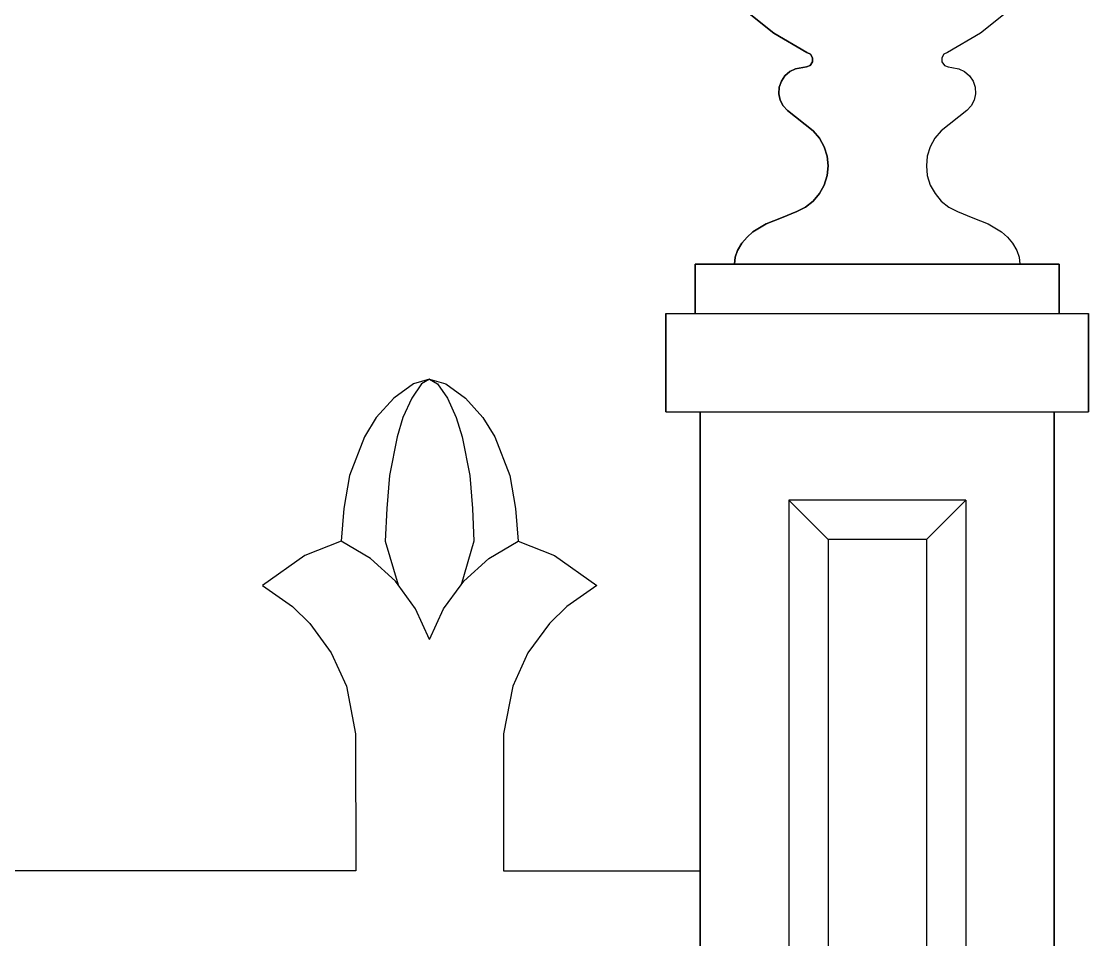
# Model space of a CAD drawing. Header units: millimetres. Extents: x -11840 to 12480, y -4119 to 5972.
# Drawn here: x -7170.7 to -7062.2, y 1055.9 to 1149.2 of the extents above; entities that cross this region are included whole.
import ezdxf

# ---------------------------------------------------------------- set-up
doc = ezdxf.new("R2010")
doc.units = ezdxf.units.MM

msp = doc.modelspace()

# ---------------------------------------------------------------- linework, layer by layer
at = {"color": 251, "true_color": 0x666666}
for p, q in [((-7097.23, 1150.42), (-7094.22, 1148.01)), ((-7097.23, 1150.42), (-7094.22, 1148.01)), ((-7094.22, 1148.01), (-7097.23, 1150.42)), ((-7094.22, 1148.01), (-7097.23, 1150.42)), ((-7070.2, 1150.42), (-7073.21, 1148.01)), ((-7070.2, 1150.42), (-7073.21, 1148.01)), ((-7070.2, 1150.42), (-7073.21, 1148.01)), ((-7070.2, 1150.42), (-7073.21, 1148.01)), ((-7094.22, 1148.01), (-7090.86, 1146.06)), ((-7094.22, 1148.01), (-7090.86, 1146.06)), ((-7090.86, 1146.06), (-7094.22, 1148.01)), ((-7090.86, 1146.06), (-7094.22, 1148.01)), ((-7073.21, 1148.01), (-7076.58, 1146.06)), ((-7073.21, 1148.01), (-7076.58, 1146.06)), ((-7073.21, 1148.01), (-7076.58, 1146.06)), ((-7073.21, 1148.01), (-7076.58, 1146.06)), ((-7090.86, 1146.06), (-7090.49, 1145.87)), ((-7090.86, 1146.06), (-7090.49, 1145.87)), ((-7090.49, 1145.87), (-7090.86, 1146.06)), ((-7090.49, 1145.87), (-7090.86, 1146.06)), ((-7090.49, 1145.87), (-7090.28, 1145.5)), ((-7090.49, 1145.87), (-7090.28, 1145.5)), ((-7090.28, 1145.5), (-7090.49, 1145.87)), ((-7090.28, 1145.5), (-7090.49, 1145.87)), ((-7076.95, 1145.87), (-7077.15, 1145.5)), ((-7076.95, 1145.87), (-7077.15, 1145.5)), ((-7076.95, 1145.87), (-7077.15, 1145.5)), ((-7076.95, 1145.87), (-7077.15, 1145.5)), ((-7076.58, 1146.06), (-7076.95, 1145.87)), ((-7076.58, 1146.06), (-7076.95, 1145.87)), ((-7076.58, 1146.06), (-7076.95, 1145.87)), ((-7076.58, 1146.06), (-7076.95, 1145.87)), ((-7090.54, 1144.74), (-7090.92, 1144.58)), ((-7090.54, 1144.74), (-7090.92, 1144.58)), ((-7090.92, 1144.58), (-7090.54, 1144.74)), ((-7090.92, 1144.58), (-7090.54, 1144.74)), ((-7090.3, 1145.09), (-7090.54, 1144.74)), ((-7090.3, 1145.09), (-7090.54, 1144.74)), ((-7090.54, 1144.74), (-7090.3, 1145.09)), ((-7090.54, 1144.74), (-7090.3, 1145.09)), ((-7090.28, 1145.5), (-7090.3, 1145.09)), ((-7090.28, 1145.5), (-7090.3, 1145.09)), ((-7090.3, 1145.09), (-7090.28, 1145.5)), ((-7090.3, 1145.09), (-7090.28, 1145.5)), ((-7077.15, 1145.5), (-7077.13, 1145.09)), ((-7077.15, 1145.5), (-7077.13, 1145.09)), ((-7077.15, 1145.5), (-7077.13, 1145.09)), ((-7077.15, 1145.5), (-7077.13, 1145.09)), ((-7077.13, 1145.09), (-7076.89, 1144.74)), ((-7077.13, 1145.09), (-7076.89, 1144.74)), ((-7077.13, 1145.09), (-7076.89, 1144.74)), ((-7077.13, 1145.09), (-7076.89, 1144.74)), ((-7076.89, 1144.74), (-7076.51, 1144.58)), ((-7076.89, 1144.74), (-7076.51, 1144.58)), ((-7076.89, 1144.74), (-7076.51, 1144.58)), ((-7076.89, 1144.74), (-7076.51, 1144.58)), ((-7093.1, 1143.68), (-7093.46, 1143.13)), ((-7093.1, 1143.68), (-7093.46, 1143.13)), ((-7093.46, 1143.13), (-7093.1, 1143.68)), ((-7093.46, 1143.13), (-7093.1, 1143.68)), ((-7092.61, 1144.11), (-7093.1, 1143.68)), ((-7092.61, 1144.11), (-7093.1, 1143.68)), ((-7093.1, 1143.68), (-7092.61, 1144.11)), ((-7093.1, 1143.68), (-7092.61, 1144.11)), ((-7092.02, 1144.4), (-7092.61, 1144.11)), ((-7092.02, 1144.4), (-7092.61, 1144.11)), ((-7092.61, 1144.11), (-7092.02, 1144.4)), ((-7092.61, 1144.11), (-7092.02, 1144.4)), ((-7091.29, 1144.53), (-7092.02, 1144.4)), ((-7091.29, 1144.53), (-7092.02, 1144.4)), ((-7092.02, 1144.4), (-7091.29, 1144.53)), ((-7092.02, 1144.4), (-7091.29, 1144.53)), ((-7090.92, 1144.58), (-7091.29, 1144.53)), ((-7090.92, 1144.58), (-7091.29, 1144.53)), ((-7091.29, 1144.53), (-7090.92, 1144.58)), ((-7091.29, 1144.53), (-7090.92, 1144.58)), ((-7076.51, 1144.58), (-7076.14, 1144.53)), ((-7076.51, 1144.58), (-7076.14, 1144.53)), ((-7076.51, 1144.58), (-7076.14, 1144.53)), ((-7076.51, 1144.58), (-7076.14, 1144.53)), ((-7076.14, 1144.53), (-7075.41, 1144.4)), ((-7076.14, 1144.53), (-7075.41, 1144.4)), ((-7076.14, 1144.53), (-7075.41, 1144.4)), ((-7076.14, 1144.53), (-7075.41, 1144.4)), ((-7075.41, 1144.4), (-7074.83, 1144.11)), ((-7075.41, 1144.4), (-7074.83, 1144.11)), ((-7075.41, 1144.4), (-7074.83, 1144.11)), ((-7075.41, 1144.4), (-7074.83, 1144.11)), ((-7074.83, 1144.11), (-7074.34, 1143.68)), ((-7074.83, 1144.11), (-7074.34, 1143.68)), ((-7074.83, 1144.11), (-7074.34, 1143.68)), ((-7074.83, 1144.11), (-7074.34, 1143.68)), ((-7074.34, 1143.68), (-7073.97, 1143.13)), ((-7074.34, 1143.68), (-7073.97, 1143.13)), ((-7074.34, 1143.68), (-7073.97, 1143.13)), ((-7074.34, 1143.68), (-7073.97, 1143.13)), ((-7093.67, 1142.51), (-7093.71, 1141.85)), ((-7093.67, 1142.51), (-7093.71, 1141.85)), ((-7093.71, 1141.85), (-7093.67, 1142.51)), ((-7093.71, 1141.85), (-7093.67, 1142.51)), ((-7093.46, 1143.13), (-7093.67, 1142.51)), ((-7093.46, 1143.13), (-7093.67, 1142.51)), ((-7093.67, 1142.51), (-7093.46, 1143.13)), ((-7093.67, 1142.51), (-7093.46, 1143.13)), ((-7073.97, 1143.13), (-7073.77, 1142.51)), ((-7073.97, 1143.13), (-7073.77, 1142.51)), ((-7073.97, 1143.13), (-7073.77, 1142.51)), ((-7073.97, 1143.13), (-7073.77, 1142.51)), ((-7073.77, 1142.51), (-7073.73, 1141.85)), ((-7073.77, 1142.51), (-7073.73, 1141.85)), ((-7073.77, 1142.51), (-7073.73, 1141.85)), ((-7073.77, 1142.51), (-7073.73, 1141.85)), ((-7093.71, 1141.85), (-7093.57, 1141.21)), ((-7093.71, 1141.85), (-7093.57, 1141.21)), ((-7093.57, 1141.21), (-7093.71, 1141.85)), ((-7093.57, 1141.21), (-7093.71, 1141.85)), ((-7073.73, 1141.85), (-7073.86, 1141.21)), ((-7073.73, 1141.85), (-7073.86, 1141.21)), ((-7073.73, 1141.85), (-7073.86, 1141.21)), ((-7073.73, 1141.85), (-7073.86, 1141.21)), ((-7093.57, 1141.21), (-7093.28, 1140.63)), ((-7093.57, 1141.21), (-7093.28, 1140.63)), ((-7093.28, 1140.63), (-7093.57, 1141.21)), ((-7093.28, 1140.63), (-7093.57, 1141.21)), ((-7093.28, 1140.63), (-7092.84, 1140.14)), ((-7093.28, 1140.63), (-7092.84, 1140.14)), ((-7092.84, 1140.14), (-7093.28, 1140.63)), ((-7092.84, 1140.14), (-7093.28, 1140.63)), ((-7074.16, 1140.63), (-7074.59, 1140.14)), ((-7074.16, 1140.63), (-7074.59, 1140.14)), ((-7074.16, 1140.63), (-7074.59, 1140.14)), ((-7074.16, 1140.63), (-7074.59, 1140.14)), ((-7073.86, 1141.21), (-7074.16, 1140.63)), ((-7073.86, 1141.21), (-7074.16, 1140.63)), ((-7073.86, 1141.21), (-7074.16, 1140.63)), ((-7073.86, 1141.21), (-7074.16, 1140.63)), ((-7092.84, 1140.14), (-7090.21, 1138.1)), ((-7092.84, 1140.14), (-7090.21, 1138.1)), ((-7090.21, 1138.1), (-7092.84, 1140.14)), ((-7090.21, 1138.1), (-7092.84, 1140.14)), ((-7074.59, 1140.14), (-7077.22, 1138.1)), ((-7074.59, 1140.14), (-7077.22, 1138.1)), ((-7074.59, 1140.14), (-7077.22, 1138.1)), ((-7074.59, 1140.14), (-7077.22, 1138.1)), ((-7090.21, 1138.1), (-7089.57, 1137.34)), ((-7090.21, 1138.1), (-7089.57, 1137.34)), ((-7089.57, 1137.34), (-7090.21, 1138.1)), ((-7089.57, 1137.34), (-7090.21, 1138.1)), ((-7089.57, 1137.34), (-7089.1, 1136.46)), ((-7089.57, 1137.34), (-7089.1, 1136.46)), ((-7089.1, 1136.46), (-7089.57, 1137.34)), ((-7089.1, 1136.46), (-7089.57, 1137.34)), ((-7077.86, 1137.34), (-7078.33, 1136.46)), ((-7077.86, 1137.34), (-7078.33, 1136.46)), ((-7077.86, 1137.34), (-7078.33, 1136.46)), ((-7077.86, 1137.34), (-7078.33, 1136.46)), ((-7077.22, 1138.1), (-7077.86, 1137.34)), ((-7077.22, 1138.1), (-7077.86, 1137.34)), ((-7077.22, 1138.1), (-7077.86, 1137.34)), ((-7077.22, 1138.1), (-7077.86, 1137.34)), ((-7089.1, 1136.46), (-7088.81, 1135.51)), ((-7089.1, 1136.46), (-7088.81, 1135.51)), ((-7088.81, 1135.51), (-7089.1, 1136.46)), ((-7088.81, 1135.51), (-7089.1, 1136.46)), ((-7078.33, 1136.46), (-7078.62, 1135.51)), ((-7078.33, 1136.46), (-7078.62, 1135.51)), ((-7078.33, 1136.46), (-7078.62, 1135.51)), ((-7078.33, 1136.46), (-7078.62, 1135.51)), ((-7088.81, 1135.51), (-7088.71, 1134.52)), ((-7088.81, 1135.51), (-7088.71, 1134.52)), ((-7088.71, 1134.52), (-7088.81, 1135.51)), ((-7088.71, 1134.52), (-7088.81, 1135.51)), ((-7078.62, 1135.51), (-7078.72, 1134.52)), ((-7078.62, 1135.51), (-7078.72, 1134.52)), ((-7078.62, 1135.51), (-7078.72, 1134.52)), ((-7078.62, 1135.51), (-7078.72, 1134.52)), ((-7088.71, 1134.52), (-7088.81, 1133.53)), ((-7088.71, 1134.52), (-7088.81, 1133.53)), ((-7088.81, 1133.53), (-7088.71, 1134.52)), ((-7088.81, 1133.53), (-7088.71, 1134.52)), ((-7078.72, 1134.52), (-7078.62, 1133.53)), ((-7078.72, 1134.52), (-7078.62, 1133.53)), ((-7078.72, 1134.52), (-7078.62, 1133.53)), ((-7078.72, 1134.52), (-7078.62, 1133.53)), ((-7088.81, 1133.53), (-7089.11, 1132.58)), ((-7088.81, 1133.53), (-7089.11, 1132.58)), ((-7089.11, 1132.58), (-7088.81, 1133.53)), ((-7089.11, 1132.58), (-7088.81, 1133.53)), ((-7078.62, 1133.53), (-7078.32, 1132.58)), ((-7078.62, 1133.53), (-7078.32, 1132.58)), ((-7078.62, 1133.53), (-7078.32, 1132.58)), ((-7078.62, 1133.53), (-7078.32, 1132.58)), ((-7089.59, 1131.71), (-7090.23, 1130.95)), ((-7089.59, 1131.71), (-7090.23, 1130.95)), ((-7090.23, 1130.95), (-7089.59, 1131.71)), ((-7090.23, 1130.95), (-7089.59, 1131.71)), ((-7089.11, 1132.58), (-7089.59, 1131.71)), ((-7089.11, 1132.58), (-7089.59, 1131.71)), ((-7089.59, 1131.71), (-7089.11, 1132.58)), ((-7089.59, 1131.71), (-7089.11, 1132.58)), ((-7078.32, 1132.58), (-7077.84, 1131.71)), ((-7078.32, 1132.58), (-7077.84, 1131.71)), ((-7078.32, 1132.58), (-7077.84, 1131.71)), ((-7078.32, 1132.58), (-7077.84, 1131.71)), ((-7077.84, 1131.71), (-7077.2, 1130.95)), ((-7077.84, 1131.71), (-7077.2, 1130.95)), ((-7077.84, 1131.71), (-7077.2, 1130.95)), ((-7077.84, 1131.71), (-7077.2, 1130.95)), ((-7090.23, 1130.95), (-7091.01, 1130.33)), ((-7090.23, 1130.95), (-7091.01, 1130.33)), ((-7091.01, 1130.33), (-7090.23, 1130.95)), ((-7091.01, 1130.33), (-7090.23, 1130.95)), ((-7077.2, 1130.95), (-7076.42, 1130.33)), ((-7077.2, 1130.95), (-7076.42, 1130.33)), ((-7077.2, 1130.95), (-7076.42, 1130.33)), ((-7077.2, 1130.95), (-7076.42, 1130.33)), ((-7091.9, 1129.88), (-7093.45, 1129.26)), ((-7091.9, 1129.88), (-7093.45, 1129.26)), ((-7093.45, 1129.26), (-7091.9, 1129.88)), ((-7093.45, 1129.26), (-7091.9, 1129.88)), ((-7091.01, 1130.33), (-7091.9, 1129.88)), ((-7091.01, 1130.33), (-7091.9, 1129.88)), ((-7091.9, 1129.88), (-7091.01, 1130.33)), ((-7091.9, 1129.88), (-7091.01, 1130.33)), ((-7076.42, 1130.33), (-7075.54, 1129.88)), ((-7076.42, 1130.33), (-7075.54, 1129.88)), ((-7076.42, 1130.33), (-7075.54, 1129.88)), ((-7076.42, 1130.33), (-7075.54, 1129.88)), ((-7075.54, 1129.88), (-7073.98, 1129.26)), ((-7075.54, 1129.88), (-7073.98, 1129.26)), ((-7075.54, 1129.88), (-7073.98, 1129.26)), ((-7075.54, 1129.88), (-7073.98, 1129.26)), ((-7095.01, 1128.64), (-7096.35, 1127.83)), ((-7095.01, 1128.64), (-7096.35, 1127.83)), ((-7096.35, 1127.83), (-7095.01, 1128.64)), ((-7096.35, 1127.83), (-7095.01, 1128.64)), ((-7093.45, 1129.26), (-7095.01, 1128.64)), ((-7093.45, 1129.26), (-7095.01, 1128.64)), ((-7095.01, 1128.64), (-7093.45, 1129.26)), ((-7095.01, 1128.64), (-7093.45, 1129.26)), ((-7073.98, 1129.26), (-7072.43, 1128.64)), ((-7073.98, 1129.26), (-7072.43, 1128.64)), ((-7073.98, 1129.26), (-7072.43, 1128.64)), ((-7073.98, 1129.26), (-7072.43, 1128.64)), ((-7072.43, 1128.64), (-7071.09, 1127.83)), ((-7072.43, 1128.64), (-7071.09, 1127.83)), ((-7072.43, 1128.64), (-7071.09, 1127.83)), ((-7072.43, 1128.64), (-7071.09, 1127.83)), ((-7096.35, 1127.83), (-7096.95, 1127.29)), ((-7096.35, 1127.83), (-7096.95, 1127.29)), ((-7096.95, 1127.29), (-7096.35, 1127.83)), ((-7096.95, 1127.29), (-7096.35, 1127.83)), ((-7071.09, 1127.83), (-7070.48, 1127.29)), ((-7071.09, 1127.83), (-7070.48, 1127.29)), ((-7071.09, 1127.83), (-7070.48, 1127.29)), ((-7071.09, 1127.83), (-7070.48, 1127.29)), ((-7097.47, 1126.67), (-7097.92, 1125.91)), ((-7097.47, 1126.67), (-7097.92, 1125.91)), ((-7097.92, 1125.91), (-7097.47, 1126.67)), ((-7097.92, 1125.91), (-7097.47, 1126.67)), ((-7096.95, 1127.29), (-7097.47, 1126.67)), ((-7096.95, 1127.29), (-7097.47, 1126.67)), ((-7097.47, 1126.67), (-7096.95, 1127.29)), ((-7097.47, 1126.67), (-7096.95, 1127.29)), ((-7070.48, 1127.29), (-7069.96, 1126.67)), ((-7070.48, 1127.29), (-7069.96, 1126.67)), ((-7070.48, 1127.29), (-7069.96, 1126.67)), ((-7070.48, 1127.29), (-7069.96, 1126.67)), ((-7069.96, 1126.67), (-7069.51, 1125.91)), ((-7069.96, 1126.67), (-7069.51, 1125.91)), ((-7069.96, 1126.67), (-7069.51, 1125.91)), ((-7069.96, 1126.67), (-7069.51, 1125.91)), ((-7098.14, 1125.24), (-7098.21, 1124.53)), ((-7098.14, 1125.24), (-7098.21, 1124.53)), ((-7098.21, 1124.53), (-7098.14, 1125.24)), ((-7098.21, 1124.53), (-7098.14, 1125.24)), ((-7097.92, 1125.91), (-7098.14, 1125.24)), ((-7097.92, 1125.91), (-7098.14, 1125.24)), ((-7098.14, 1125.24), (-7097.92, 1125.91)), ((-7098.14, 1125.24), (-7097.92, 1125.91)), ((-7069.51, 1125.91), (-7069.29, 1125.24)), ((-7069.51, 1125.91), (-7069.29, 1125.24)), ((-7069.51, 1125.91), (-7069.29, 1125.24)), ((-7069.51, 1125.91), (-7069.29, 1125.24)), ((-7069.29, 1125.24), (-7069.22, 1124.53)), ((-7069.29, 1125.24), (-7069.22, 1124.53)), ((-7069.29, 1125.24), (-7069.22, 1124.53)), ((-7069.29, 1125.24), (-7069.22, 1124.53)), ((-7102.21, 1119.53), (-7102.21, 1124.53)), ((-7102.21, 1124.53), (-7065.22, 1124.53)), ((-7102.21, 1119.53), (-7102.21, 1124.53)), ((-7102.21, 1124.53), (-7065.22, 1124.53)), ((-7065.22, 1124.53), (-7102.21, 1124.53)), ((-7102.21, 1124.53), (-7102.21, 1119.53)), ((-7065.22, 1124.53), (-7102.21, 1124.53)), ((-7102.21, 1124.53), (-7102.21, 1119.53)), ((-7065.22, 1124.53), (-7065.22, 1119.53)), ((-7065.22, 1124.53), (-7065.22, 1119.53)), ((-7065.22, 1119.53), (-7065.22, 1124.53)), ((-7065.22, 1119.53), (-7065.22, 1124.53)), ((-7105.21, 1109.53), (-7105.21, 1119.53)), ((-7105.21, 1119.53), (-7062.22, 1119.53)), ((-7105.21, 1109.53), (-7105.21, 1119.53)), ((-7105.21, 1119.53), (-7062.22, 1119.53)), ((-7105.21, 1119.53), (-7062.22, 1119.53)), ((-7105.21, 1119.53), (-7105.21, 1109.53)), ((-7105.21, 1119.53), (-7105.21, 1109.53)), ((-7105.21, 1119.53), (-7062.22, 1119.53)), ((-7062.22, 1119.53), (-7062.22, 1109.53)), ((-7062.22, 1119.53), (-7062.22, 1109.53)), ((-7062.22, 1109.53), (-7062.22, 1119.53)), ((-7062.22, 1109.53), (-7062.22, 1119.53)), ((-7105.21, 1109.53), (-7062.22, 1109.53)), ((-7105.21, 1109.53), (-7062.22, 1109.53)), ((-7105.21, 1109.53), (-7062.22, 1109.53)), ((-7105.21, 1109.53), (-7062.22, 1109.53)), ((-7101.72, 888.67), (-7101.71, 1109.53)), ((-7101.72, 888.67), (-7101.71, 1109.53)), ((-7101.71, 1109.53), (-7101.72, 888.67)), ((-7101.71, 1109.53), (-7101.72, 888.67)), ((-7065.72, 1109.53), (-7065.72, 888.67)), ((-7065.72, 1109.53), (-7065.72, 888.67)), ((-7065.72, 888.67), (-7065.72, 1109.53)), ((-7065.72, 888.67), (-7065.72, 1109.53))]:
    msp.add_line(p, q, dxfattribs=at)
at = {"color": 8, "true_color": 0x737373}
for p, q in [((-7130.86, 1112.36), (-7132.85, 1110.92)), ((-7130.86, 1112.36), (-7132.85, 1110.92)), ((-7130.04, 1112.36), (-7131.03, 1110.92)), ((-7130.04, 1112.36), (-7131.03, 1110.92)), ((-7129.22, 1112.86), (-7130.86, 1112.36)), ((-7129.22, 1112.86), (-7130.86, 1112.36)), ((-7129.22, 1112.86), (-7130.04, 1112.36)), ((-7129.22, 1112.86), (-7130.04, 1112.36)), ((-7129.22, 1112.86), (-7127.58, 1112.36)), ((-7129.22, 1112.86), (-7128.4, 1112.36)), ((-7129.22, 1112.86), (-7127.58, 1112.36)), ((-7129.22, 1112.86), (-7128.4, 1112.36)), ((-7128.4, 1112.36), (-7127.4, 1110.92)), ((-7128.4, 1112.36), (-7127.4, 1110.92)), ((-7127.58, 1112.36), (-7125.58, 1110.92)), ((-7127.58, 1112.36), (-7125.58, 1110.92)), ((-7132.85, 1110.92), (-7134.64, 1108.95)), ((-7132.85, 1110.92), (-7134.64, 1108.95)), ((-7131.03, 1110.92), (-7131.93, 1108.95)), ((-7131.03, 1110.92), (-7131.93, 1108.95)), ((-7127.4, 1110.92), (-7126.5, 1108.95)), ((-7127.4, 1110.92), (-7126.5, 1108.95)), ((-7125.58, 1110.92), (-7123.79, 1108.95)), ((-7125.58, 1110.92), (-7123.79, 1108.95)), ((-7134.64, 1108.95), (-7135.84, 1106.99)), ((-7134.64, 1108.95), (-7135.84, 1106.99)), ((-7131.93, 1108.95), (-7132.53, 1106.99)), ((-7131.93, 1108.95), (-7132.53, 1106.99)), ((-7126.5, 1108.95), (-7125.9, 1106.99)), ((-7126.5, 1108.95), (-7125.9, 1106.99)), ((-7123.79, 1108.95), (-7122.59, 1106.99)), ((-7123.79, 1108.95), (-7122.59, 1106.99)), ((-7135.84, 1106.99), (-7137.36, 1103.06)), ((-7135.84, 1106.99), (-7137.36, 1103.06)), ((-7132.53, 1106.99), (-7133.29, 1103.06)), ((-7132.53, 1106.99), (-7133.29, 1103.06)), ((-7125.9, 1106.99), (-7125.14, 1103.06)), ((-7125.9, 1106.99), (-7125.14, 1103.06)), ((-7122.59, 1106.99), (-7121.07, 1103.06)), ((-7122.59, 1106.99), (-7121.07, 1103.06)), ((-7137.36, 1103.06), (-7137.94, 1099.71)), ((-7137.36, 1103.06), (-7137.94, 1099.71)), ((-7133.29, 1103.06), (-7133.58, 1099.71)), ((-7133.29, 1103.06), (-7133.58, 1099.71)), ((-7125.14, 1103.06), (-7124.86, 1099.71)), ((-7125.14, 1103.06), (-7124.86, 1099.71)), ((-7121.07, 1103.06), (-7120.5, 1099.71)), ((-7121.07, 1103.06), (-7120.5, 1099.71)), ((-7137.94, 1099.71), (-7138.22, 1096.37)), ((-7137.94, 1099.71), (-7138.22, 1096.37)), ((-7133.58, 1099.71), (-7133.72, 1096.37)), ((-7133.58, 1099.71), (-7133.72, 1096.37)), ((-7124.86, 1099.71), (-7124.72, 1096.37)), ((-7124.86, 1099.71), (-7124.72, 1096.37)), ((-7120.5, 1099.71), (-7120.22, 1096.37)), ((-7120.5, 1099.71), (-7120.22, 1096.37)), ((-7138.22, 1096.37), (-7141.91, 1094.92)), ((-7138.22, 1096.37), (-7141.91, 1094.92)), ((-7135.24, 1094.62), (-7138.22, 1096.37)), ((-7135.24, 1094.62), (-7138.22, 1096.37)), ((-7133.72, 1096.37), (-7132.42, 1091.94)), ((-7133.72, 1096.37), (-7132.42, 1091.94)), ((-7124.72, 1096.37), (-7126.01, 1091.94)), ((-7124.72, 1096.37), (-7126.01, 1091.94)), ((-7123.19, 1094.62), (-7120.22, 1096.37)), ((-7123.19, 1094.62), (-7120.22, 1096.37)), ((-7120.22, 1096.37), (-7116.52, 1094.92)), ((-7120.22, 1096.37), (-7116.52, 1094.92)), ((-7141.91, 1094.92), (-7146.22, 1091.87)), ((-7141.91, 1094.92), (-7146.22, 1091.87)), ((-7116.52, 1094.92), (-7112.22, 1091.87)), ((-7116.52, 1094.92), (-7112.22, 1091.87)), ((-7132.68, 1092.3), (-7135.24, 1094.62)), ((-7132.68, 1092.3), (-7135.24, 1094.62)), ((-7125.75, 1092.3), (-7123.19, 1094.62)), ((-7125.75, 1092.3), (-7123.19, 1094.62)), ((-7146.22, 1091.87), (-7143.17, 1089.75)), ((-7146.22, 1091.87), (-7143.17, 1089.75)), ((-7132.42, 1091.94), (-7132.68, 1092.3)), ((-7132.42, 1091.94), (-7132.68, 1092.3)), ((-7130.64, 1089.51), (-7132.42, 1091.94)), ((-7130.64, 1089.51), (-7132.42, 1091.94)), ((-7127.79, 1089.51), (-7126.01, 1091.94)), ((-7127.79, 1089.51), (-7126.01, 1091.94)), ((-7126.01, 1091.94), (-7125.75, 1092.3)), ((-7126.01, 1091.94), (-7125.75, 1092.3)), ((-7112.22, 1091.87), (-7115.27, 1089.75)), ((-7112.22, 1091.87), (-7115.27, 1089.75)), ((-7143.17, 1089.75), (-7141.4, 1088.02)), ((-7143.17, 1089.75), (-7141.4, 1088.02)), ((-7129.22, 1086.37), (-7130.64, 1089.51)), ((-7129.22, 1086.37), (-7130.64, 1089.51)), ((-7129.22, 1086.37), (-7127.79, 1089.51)), ((-7129.22, 1086.37), (-7127.79, 1089.51)), ((-7115.27, 1089.75), (-7117.04, 1088.02)), ((-7115.27, 1089.75), (-7117.04, 1088.02)), ((-7141.4, 1088.02), (-7139.22, 1085.02)), ((-7141.4, 1088.02), (-7139.22, 1085.02)), ((-7117.04, 1088.02), (-7119.22, 1085.02)), ((-7117.04, 1088.02), (-7119.22, 1085.02)), ((-7139.22, 1085.02), (-7137.68, 1081.64)), ((-7139.22, 1085.02), (-7137.68, 1081.64)), ((-7119.22, 1085.02), (-7120.75, 1081.64)), ((-7119.22, 1085.02), (-7120.75, 1081.64)), ((-7137.68, 1081.64), (-7136.74, 1076.79)), ((-7137.68, 1081.64), (-7136.74, 1076.79)), ((-7120.75, 1081.64), (-7121.69, 1076.79)), ((-7120.75, 1081.64), (-7121.69, 1076.79)), ((-7136.74, 1076.79), (-7136.72, 1062.87)), ((-7136.74, 1076.79), (-7136.72, 1062.87)), ((-7121.69, 1076.79), (-7121.72, 1062.87)), ((-7121.69, 1076.79), (-7121.72, 1062.87)), ((-7136.72, 1062.87), (-7283.72, 1062.87)), ((-7136.72, 1062.87), (-7283.72, 1062.87)), ((-7121.72, 1062.87), (-7101.71, 1062.87)), ((-7121.72, 1062.87), (-7101.71, 1062.87))]:
    msp.add_line(p, q, dxfattribs=at)
at = {"color": 253, "true_color": 0x999999}
for p, q in [((-7088.71, 1096.53), (-7092.71, 1100.53)), ((-7092.71, 1100.53), (-7092.71, 897.67)), ((-7074.72, 1100.53), (-7092.71, 1100.53)), ((-7088.71, 1096.53), (-7092.71, 1100.53)), ((-7092.71, 1100.53), (-7092.71, 897.67)), ((-7074.72, 1100.53), (-7092.71, 1100.53)), ((-7074.72, 1100.53), (-7092.71, 1100.53)), ((-7088.71, 1096.53), (-7092.71, 1100.53)), ((-7088.71, 1096.53), (-7092.71, 1100.53)), ((-7092.71, 1100.53), (-7092.71, 897.67)), ((-7074.72, 1100.53), (-7092.71, 1100.53)), ((-7092.71, 1100.53), (-7092.71, 897.67)), ((-7078.72, 1096.53), (-7074.72, 1100.53)), ((-7078.72, 1096.53), (-7074.72, 1100.53)), ((-7078.72, 1096.53), (-7074.72, 1100.53)), ((-7078.72, 1096.53), (-7074.72, 1100.53)), ((-7074.72, 1100.53), (-7074.72, 897.67)), ((-7074.72, 1100.53), (-7074.72, 897.67)), ((-7074.72, 1100.53), (-7074.72, 897.67)), ((-7074.72, 1100.53), (-7074.72, 897.67)), ((-7078.72, 1096.53), (-7088.71, 1096.53)), ((-7088.71, 1096.53), (-7088.71, 901.67)), ((-7088.71, 1096.53), (-7088.71, 901.67)), ((-7078.72, 1096.53), (-7088.71, 1096.53)), ((-7088.71, 1096.53), (-7088.71, 901.67)), ((-7078.72, 1096.53), (-7088.71, 1096.53)), ((-7078.72, 1096.53), (-7088.71, 1096.53)), ((-7088.71, 1096.53), (-7088.71, 901.67)), ((-7078.72, 1096.53), (-7078.72, 901.67)), ((-7078.72, 1096.53), (-7078.72, 901.67)), ((-7078.72, 1096.53), (-7078.72, 901.67)), ((-7078.72, 1096.53), (-7078.72, 901.67))]:
    msp.add_line(p, q, dxfattribs=at)

doc.saveas('drawing.dxf')
